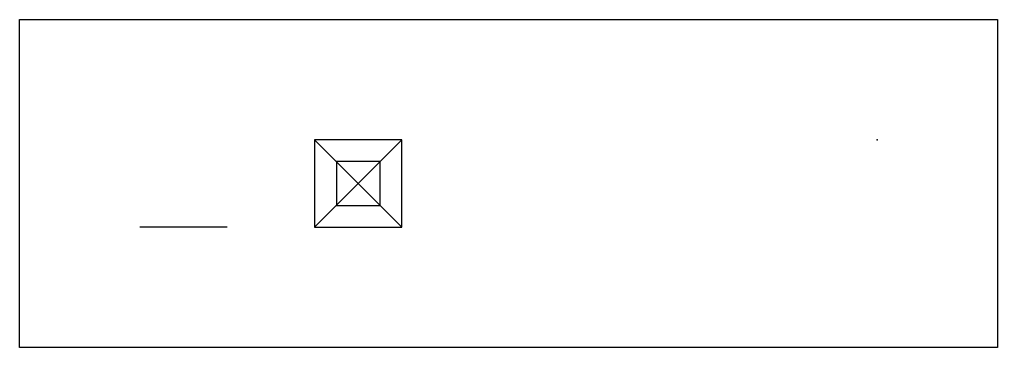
# Model space of a CAD drawing. Header units: millimetres. Extents: x -157 to 22, y -38 to 22.
import ezdxf

# ---------------------------------------------------------------- set-up
doc = ezdxf.new("R2010")
doc.units = ezdxf.units.MM
doc.layers.get('0').update_dxf_attribs({"linetype": 'CONTINUOUS'})

msp = doc.modelspace()

# ---------------------------------------------------------------- linework, layer by layer
for p, q in [((-87, -16), (-103, 0)), ((-95, -8), (-103, -16)), ((-119, -16), (-135, -16))]:
    msp.add_line(p, q)
for points in [[(-157, 22), (22, 22), (22, -38), (-157, -38)], [(-87, 0), (-103, 0), (-103, -16), (-87, -16)], [(-103, -16), (-87, 0), (-95, -8)], [(-91, -4), (-99, -4), (-99, -12), (-91, -12)]]:
    msp.add_lwpolyline(points, close=True)
msp.add_point((0, 0))

doc.saveas('drawing.dxf')
